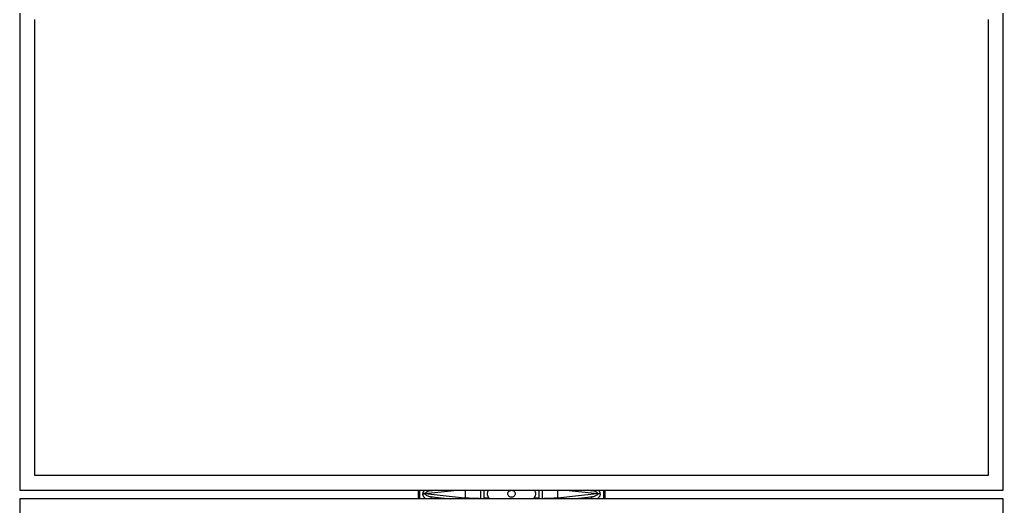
# Model space of a CAD drawing. Header units: inches. Extents: x -1851 to 6314, y -1304 to 4687.
# Drawn here: x -56.5 to 34.1, y 2485 to 2529.8 of the extents above; entities that cross this region are included whole.
import ezdxf

# ---------------------------------------------------------------- set-up
doc = ezdxf.new("R2010")
doc.units = ezdxf.units.IN
doc.header["$MEASUREMENT"] = 0

# ---------------------------------------------------------------- blocks, each defined once
blk = doc.blocks.new('2.4.20_7-7_Mid Plan View')
at = {"color": 7, "linetype": 'Continuous', "lineweight": 25}
for p, q in [((-7.8426, 1.15), (-8.9786, 1.15)), ((-7.8426, -1.15), (-7.8426, 1.15)), ((-7.8225, 1.15), (-7.8225, -1.15)), ((-6.6865, 1.15), (-7.8225, 1.15)), ((-6.7215, 1.115), (-7.7875, 1.115)), ((-7.7875, 1.115), (-7.7875, -1.115)), ((-7.8225, 0.2186), (-7.8426, 0.2186)), ((-7.8311, 0.2076), (-7.8311, 0.2019)), ((-7.8304, 0.2076), (-7.8311, 0.2076)), ((-7.8304, 0.2019), (-7.8304, 0.2076)), ((-7.8405, 0.1757), (-7.838, 0.1872)), ((-7.8311, 0.2019), (-7.8304, 0.2019)), ((-7.8426, 0.0708), (-7.8424, 0.0713)), ((-7.8408, 0.072), (-7.8225, 0.072)), ((-7.8408, 0.0635), (-7.8426, 0.0635)), ((-7.8225, 0.0648), (-7.8408, 0.0648)), ((-7.8408, 0.0525), (-7.8408, 0.0648)), ((-7.8426, -0.0635), (-7.8408, -0.0635)), ((-7.8408, -0.0648), (-7.8408, -0.0525)), ((-7.8408, -0.0648), (-7.8225, -0.0648)), ((-7.8424, -0.0713), (-7.8426, -0.0709)), ((-7.8225, -0.072), (-7.8408, -0.072)), ((-7.838, -0.1872), (-7.8405, -0.1757)), ((-7.8311, -0.2076), (-7.8311, -0.2019)), ((-7.8304, -0.2019), (-7.8311, -0.2019)), ((-7.8304, -0.2019), (-7.8304, -0.2076)), ((-7.8225, -0.2186), (-7.8426, -0.2186)), ((-7.8311, -0.2076), (-7.8304, -0.2076)), ((-7.7875, -1.115), (-6.7215, -1.115)), ((-8.9786, -1.15), (-7.8426, -1.15)), ((-7.8225, -1.15), (-6.6865, -1.15))]:
    blk.add_line(p, q, dxfattribs=at)
at = {"color": 8, "linetype": 'Continuous', "lineweight": 25}
for p, q in [((-7.8225, 0.215), (-7.8426, 0.215)), ((-7.8304, 0.2019), (-7.8225, 0.1267)), ((-7.8236, 0.1872), (-7.8225, 0.1824)), ((-7.8225, 0.1769), (-7.8236, 0.1872)), ((-7.8225, 0.1081), (-7.841, 0.1081)), ((-7.841, -0.1081), (-7.8225, -0.1081)), ((-7.8225, -0.1267), (-7.8304, -0.2019)), ((-7.8236, -0.1872), (-7.8225, -0.1769)), ((-7.8225, -0.1824), (-7.8236, -0.1872)), ((-7.8225, -0.215), (-7.8426, -0.215))]:
    blk.add_line(p, q, dxfattribs=at)
at = {"color": 8, "linetype": 'Continuous', "lineweight": 25, "flags": 128}
for points in [[(-7.8426, 0.1882), (-7.8423, 0.1882), (-7.841, 0.1879), (-7.8399, 0.1876), (-7.839, 0.1874), (-7.8384, 0.1873), (-7.838, 0.1872)], [(-7.838, 0.1872), (-7.8389, 0.1782), (-7.8426, 0.143)], [(-7.8426, 0.1762), (-7.8425, 0.1761), (-7.8416, 0.1759), (-7.8409, 0.1758), (-7.8405, 0.1757)], [(-7.8426, -0.143), (-7.8389, -0.1782), (-7.838, -0.1872)], [(-7.8426, -0.1762), (-7.8425, -0.1761), (-7.8416, -0.1759), (-7.8409, -0.1758), (-7.8405, -0.1757)], [(-7.8426, -0.1882), (-7.8423, -0.1882), (-7.841, -0.1879), (-7.8399, -0.1876), (-7.839, -0.1874), (-7.8384, -0.1873), (-7.838, -0.1872)]]:
    blk.add_lwpolyline(points, dxfattribs=at)
at = {"color": 7, "linetype": 'Continuous', "lineweight": 25, "flags": 128}
for points in [[(-7.841, 0.1081), (-7.8401, 0.117), (-7.8363, 0.1529), (-7.8311, 0.2019)], [(-7.8311, -0.2019), (-7.832, -0.1929), (-7.8359, -0.157), (-7.841, -0.1081)]]:
    blk.add_lwpolyline(points, dxfattribs=at)
at = {"color": 8, "linetype": 'Continuous', "lineweight": 25}
for centre, radius, start, end in [((-7.9562, 0.7828), 0.6102, 282.5514, 282.6549), ((-7.9623, -0.8103), 0.6384, 77.3481, 77.4471)]:
    blk.add_arc(centre, radius, start, end, dxfattribs=at)
for centre, major_axis, start_param, end_param in [((-7.8288, 0.1831), (0.0026, -0.0244), 2.543886, 3.07755), ((-7.8288, -0.1831), (-0.0026, -0.0244), 0.064043, 0.597707)]:
    blk.add_ellipse(centre, major_axis=major_axis, ratio=0.611475, start_param=start_param, end_param=end_param, dxfattribs=at)
at = {"color": 7, "linetype": 'Continuous', "lineweight": 25}
for centre, major_axis, start_param, end_param in [((-7.8288, 0.1831), (-0.002, 0.0187), 4.899674, 6.219143), ((-7.8288, -0.1831), (0.002, 0.0187), 3.205635, 4.525104)]:
    blk.add_ellipse(centre, major_axis=major_axis, ratio=0.302481, start_param=start_param, end_param=end_param, dxfattribs=at)
at = {"color": 8, "linetype": 'Continuous', "lineweight": 25}
for points, knots in [([(-7.8426, 0.1999), (-7.8426, 0.1999), (-7.8421, 0.2009), (-7.8407, 0.2026), (-7.8383, 0.205), (-7.8355, 0.2066), (-7.833, 0.2074), (-7.8317, 0.2075), (-7.8311, 0.2076)], [0, 0, 0, 0, 0.00637, 0.231021, 0.455232, 0.725807, 0.862987, 1, 1, 1, 1]), ([(-7.8426, 0.1651), (-7.8424, 0.1667), (-7.8418, 0.1701), (-7.841, 0.1737), (-7.8405, 0.1757)], [0, 0, 0, 0, 0.450654, 1, 1, 1, 1]), ([(-7.8405, -0.1757), (-7.841, -0.1738), (-7.8417, -0.1702), (-7.8423, -0.1667), (-7.8426, -0.1651)], [0, 0, 0, 0, 0.529453, 1, 1, 1, 1]), ([(-7.8311, -0.2076), (-7.8313, -0.2076), (-7.8326, -0.2075), (-7.8347, -0.207), (-7.8371, -0.2057), (-7.8391, -0.2043), (-7.8408, -0.2024), (-7.8421, -0.2009), (-7.8425, -0.2), (-7.8426, -0.1998)], [0, 0, 0, 0, 0.046427, 0.280474, 0.437558, 0.594887, 0.781456, 0.968199, 1, 1, 1, 1])]:
    blk.add_open_spline(points, degree=3, knots=knots, dxfattribs=at)
at = {"color": 7, "linetype": 'Continuous', "lineweight": 25}
for points, knots in [([(-7.8311, 0.2019), (-7.8313, 0.2018), (-7.8319, 0.2017), (-7.8329, 0.2009), (-7.8344, 0.1989), (-7.8359, 0.1958), (-7.837, 0.192), (-7.8376, 0.1892), (-7.8379, 0.1876), (-7.838, 0.1872)], [0, 0, 0, 0, 0.045609, 0.097521, 0.223942, 0.478093, 0.704056, 0.930177, 1, 1, 1, 1]), ([(-7.841, 0.108), (-7.841, 0.108), (-7.841, 0.108), (-7.8411, 0.108), (-7.8411, 0.108), (-7.8412, 0.1079), (-7.8418, 0.1079), (-7.8423, 0.1078), (-7.8426, 0.1078)], [0, 0, 0, 0, 0.0222693, 0.0371074, 0.060938, 0.1006466, 0.3161375, 1, 1, 1, 1]), ([(-7.8424, 0.0713), (-7.8423, 0.0718), (-7.8422, 0.0744), (-7.8421, 0.0791), (-7.8418, 0.0856), (-7.8416, 0.0923), (-7.8414, 0.0984), (-7.8412, 0.1036), (-7.8411, 0.1066), (-7.841, 0.108)], [0, 0, 0, 0, 0.038745, 0.197213, 0.355681, 0.541629, 0.727577, 0.86379, 1, 1, 1, 1]), ([(-7.8424, 0.0713), (-7.8422, 0.0715), (-7.8419, 0.0718), (-7.8413, 0.072), (-7.841, 0.072), (-7.8408, 0.072)], [0, 0, 0, 0, 0.390189, 0.780315, 1, 1, 1, 1]), ([(-7.84, 0.0528), (-7.8401, 0.0527), (-7.8403, 0.0525), (-7.8407, 0.0524), (-7.8411, 0.0523), (-7.8415, 0.0524), (-7.8418, 0.0525), (-7.8423, 0.0527), (-7.8426, 0.053), (-7.8426, 0.0532), (-7.8426, 0.0533)], [0, 0, 0, 0, 0.154271, 0.2686, 0.364787, 0.460979, 0.556242, 0.707551, 0.947329, 1, 1, 1, 1]), ([(-7.84, 0.0528), (-7.8395, 0.0532), (-7.8384, 0.0541), (-7.8363, 0.0552), (-7.8337, 0.056), (-7.8309, 0.0563), (-7.8279, 0.056), (-7.8254, 0.0552), (-7.8236, 0.0543), (-7.8228, 0.0537), (-7.8225, 0.0535)], [0, 0, 0, 0, 0.130905, 0.261486, 0.397686, 0.535189, 0.655639, 0.809125, 0.935053, 1, 1, 1, 1]), ([(-7.8298, 0.0085), (-7.8307, 0.0085), (-7.8326, 0.0086), (-7.8352, 0.0074), (-7.8374, 0.0055), (-7.8387, 0.0029), (-7.8392, 0), (-7.8387, -0.0028), (-7.8374, -0.0054), (-7.8352, -0.0074), (-7.8326, -0.0085), (-7.8298, -0.0087), (-7.8271, -0.0079), (-7.8249, -0.0062), (-7.8232, -0.0038), (-7.8224, -0.001), (-7.8226, 0.0019), (-7.8236, 0.0046), (-7.8255, 0.0068), (-7.8276, 0.0081), (-7.8292, 0.0084), (-7.8298, 0.0085)], [0, 0, 0, 0, 0.052094, 0.104543, 0.157907, 0.212365, 0.26714, 0.32151, 0.375402, 0.42893, 0.481966, 0.534318, 0.586529, 0.63949, 0.693639, 0.74841, 0.802959, 0.856996, 0.910643, 0.963882, 1, 1, 1, 1]), ([(-7.8426, -0.0533), (-7.8426, -0.0533), (-7.8426, -0.053), (-7.8422, -0.0527), (-7.8419, -0.0525), (-7.8414, -0.0524), (-7.841, -0.0523), (-7.8406, -0.0524), (-7.8403, -0.0526), (-7.8401, -0.0527), (-7.84, -0.0528)], [0, 0, 0, 0, 0.119096, 0.292714, 0.467688, 0.56866, 0.670306, 0.761534, 0.882958, 1, 1, 1, 1]), ([(-7.8225, -0.0535), (-7.8227, -0.0537), (-7.8237, -0.0544), (-7.8253, -0.0552), (-7.8274, -0.0558), (-7.829, -0.0561), (-7.8311, -0.0563), (-7.8336, -0.056), (-7.8362, -0.0552), (-7.8383, -0.0541), (-7.8395, -0.0532), (-7.84, -0.0528), (-7.84, -0.0528)], [0, 0, 0, 0, 0.05223, 0.218714, 0.303339, 0.38771, 0.463483, 0.585129, 0.74062, 0.868306, 0.996302, 1, 1, 1, 1]), ([(-7.841, -0.108), (-7.8411, -0.1066), (-7.8412, -0.1036), (-7.8414, -0.0983), (-7.8416, -0.0923), (-7.8418, -0.0856), (-7.8421, -0.0791), (-7.8422, -0.0744), (-7.8423, -0.0718), (-7.8424, -0.0713)], [0, 0, 0, 0, 0.136281, 0.272564, 0.458441, 0.644319, 0.802794, 0.961268, 1, 1, 1, 1]), ([(-7.8408, -0.072), (-7.8411, -0.072), (-7.8415, -0.0719), (-7.842, -0.0716), (-7.8423, -0.0714), (-7.8424, -0.0713)], [0, 0, 0, 0, 0.386368, 0.773001, 1, 1, 1, 1]), ([(-7.8426, -0.1078), (-7.8424, -0.1078), (-7.842, -0.1078), (-7.8416, -0.1079), (-7.8413, -0.1079), (-7.8412, -0.1079), (-7.8411, -0.108), (-7.8411, -0.108), (-7.841, -0.108), (-7.841, -0.108), (-7.841, -0.108)], [0, 0, 0, 0, 0.399963, 0.683468, 0.825542, 0.899407, 0.939095, 0.962912, 0.977743, 1, 1, 1, 1]), ([(-7.838, -0.1872), (-7.8378, -0.1881), (-7.8373, -0.191), (-7.8362, -0.195), (-7.8344, -0.1988), (-7.8331, -0.2007), (-7.832, -0.2016), (-7.8314, -0.2018), (-7.8312, -0.2019), (-7.8311, -0.2019)], [0, 0, 0, 0, 0.159807, 0.534685, 0.748529, 0.898947, 0.951797, 0.985259, 1, 1, 1, 1])]:
    blk.add_open_spline(points, degree=3, knots=knots, dxfattribs=at)

msp = doc.modelspace()

# ---------------------------------------------------------------- block references
at = {"xscale": 39.37008, "yscale": 39.37008, "zscale": 39.37008, "rotation": 90}
msp.add_blockref('2.4.20_7-7_Mid Plan View', (-11.18635, 2794.40906), dxfattribs=at)

doc.saveas('drawing.dxf')
